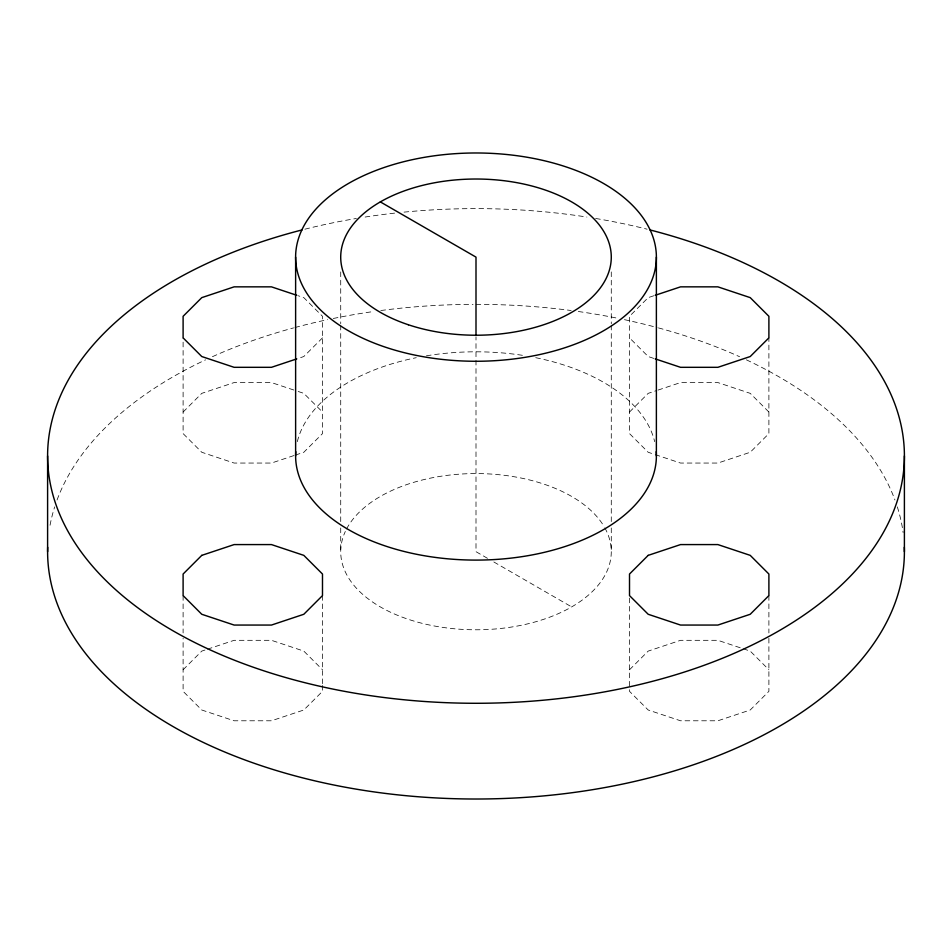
<?xml version="1.0" encoding="UTF-8"?>
<svg xmlns="http://www.w3.org/2000/svg" width="952" height="952" viewBox="0 0 952 952"><rect width="100%" height="100%" fill="white"/><g stroke="black" fill="none" stroke-linecap="round" stroke-linejoin="round"><path stroke-width="0.71" stroke-dasharray="4.76 3.57" d="M183.105 412.037L201.776 393.354L234.121 382.573L271.463 382.573L296.774 391.01M322.49 337.865L303.807 356.536L298.19 358.416M183.105 669.768L201.776 651.097L205.989 649.692M629.51 412.037L648.193 393.354L656.63 390.546M629.51 669.768L648.193 651.097L680.537 640.315L717.879 640.315L741.787 648.288M653.81 295.751L648.193 297.631L629.51 316.302L629.51 433.6L648.193 452.271L653.81 454.14M293.966 455.556L271.463 463.053L234.121 463.053L201.776 452.271L183.105 433.6L183.105 337.865M295.37 455.08L303.807 452.271L322.49 433.6L322.49 316.302L303.807 297.631L298.19 295.751M658.034 390.082L680.537 382.573L717.879 382.573L750.224 393.354L768.895 412.037M207.393 649.216L234.121 640.315L271.463 640.315L303.807 651.097L322.49 669.768M653.81 358.416L648.193 356.536L629.51 337.865M655.226 454.616L680.537 463.053L717.879 463.053L750.224 452.271L768.895 433.6L768.895 337.865M298.19 391.486L303.807 393.354L322.49 412.037M743.191 648.752L750.224 651.097L768.895 669.768M487.483 558.312L476 551.684L476 337.056M493.862 561.989L571.664 606.912M768.895 595.595L768.895 632.949M768.895 638.316L768.895 691.331L750.224 710.002L717.879 720.783L680.537 720.783L648.193 710.002L629.51 691.331L629.51 595.595M611.279 271.927L611.279 323.728M611.279 325.215L611.279 522.077M611.279 528.003L611.279 551.684M340.721 271.927L340.721 323.728M340.721 325.215L340.721 522.077M340.721 528.003L340.721 551.684M322.49 595.595L322.49 684.595M322.49 685.44L322.49 691.331L303.807 710.002L271.463 720.783L234.121 720.783L201.776 710.002L183.105 691.331L183.105 638.316M183.105 595.595L183.105 632.949M297.333 441.645A180.38 104.137 0 0 1 416.262 357.69M426.401 355.822A180.38 104.137 0 0 1 525.599 355.822M535.738 357.69A180.38 104.137 0 0 1 654.667 441.645M50.051 525.23A428.4 247.33 0 0 1 54.681 506.892M57.06 499.978A428.4 247.33 0 0 1 205.596 359.844M212.439 356.691A428.4 247.33 0 0 1 293.549 327.904M294.965 327.524A428.4 247.33 0 0 1 327.571 319.67M333.271 318.48A428.4 247.33 0 0 1 373.684 311.506M380.859 310.519A428.4 247.33 0 0 1 473.061 304.354M476 304.342A428.4 247.33 0 0 1 571.14 310.519M578.316 311.506A428.4 247.33 0 0 1 618.729 318.48M624.429 319.67A428.4 247.33 0 0 1 657.035 327.524M658.451 327.904A428.4 247.33 0 0 1 739.561 356.691M746.404 359.844A428.4 247.33 0 0 1 894.939 499.978M897.319 506.892A428.4 247.33 0 0 1 903.115 532.561M604.806 527.813A135.279 78.1 0 0 1 479.296 629.76A135.279 78.1 0 0 1 345.326 531.466M346.528 529.026A135.279 78.1 0 0 1 473.787 473.584A135.279 78.1 0 0 1 604.115 526.599M304.902 229.194A428.4 247.33 0 0 1 356.381 218.46M365.128 217.044A428.4 247.33 0 0 1 395.33 213.046M404.041 212.129A428.4 247.33 0 0 1 586.872 217.044M595.619 218.46A428.4 247.33 0 0 1 647.098 229.194"/><path stroke-width="1.43" d="M296.774 358.88L271.463 367.317L234.121 367.317L201.776 356.536L183.105 337.865L183.105 316.302L201.776 297.631L234.121 286.849L271.463 286.849L296.774 295.287M655.226 295.287L680.537 286.849L717.879 286.849L750.224 297.631L768.895 316.302L768.895 337.865L750.224 356.536L717.879 367.317L680.537 367.317L655.226 358.88M380.336 201.895L476 257.123L476 335.58M904.4 455.948L904.4 551.684M656.38 257.123A180.38 104.137 0 0 1 385.81 347.313A180.38 104.137 0 0 1 385.81 166.933A180.38 104.137 0 0 1 656.38 257.123L656.38 455.948M295.62 257.123L295.62 455.948M47.6 455.948L47.6 551.684M904.329 547.281A428.4 247.33 0 0 1 476 799.014A428.4 247.33 0 0 1 47.671 547.281M649.942 229.92A428.4 247.33 0 0 1 813.651 608.173A428.4 247.33 0 0 1 138.349 608.173A428.4 247.33 0 0 1 302.058 229.92M656.226 451.676A180.38 104.137 0 0 1 476 560.097A180.38 104.137 0 0 1 295.774 451.676M201.776 555.361L183.105 574.032L183.105 595.595L201.776 614.278L234.121 625.059L271.463 625.059L303.807 614.278L322.49 595.595L322.49 574.032L303.807 555.361L271.463 544.58L234.121 544.58L201.776 555.361M648.193 555.361L629.51 574.032L629.51 595.595L648.193 614.278L680.537 625.059L717.879 625.059L750.224 614.278L768.895 595.595L768.895 574.032L750.224 555.361L717.879 544.58L680.537 544.58L648.193 555.361M408.36 324.763A135.279 78.1 0 0 0 611.279 257.123A135.279 78.1 0 0 0 408.36 189.484A135.279 78.1 0 0 0 408.36 324.763"/></g></svg>
